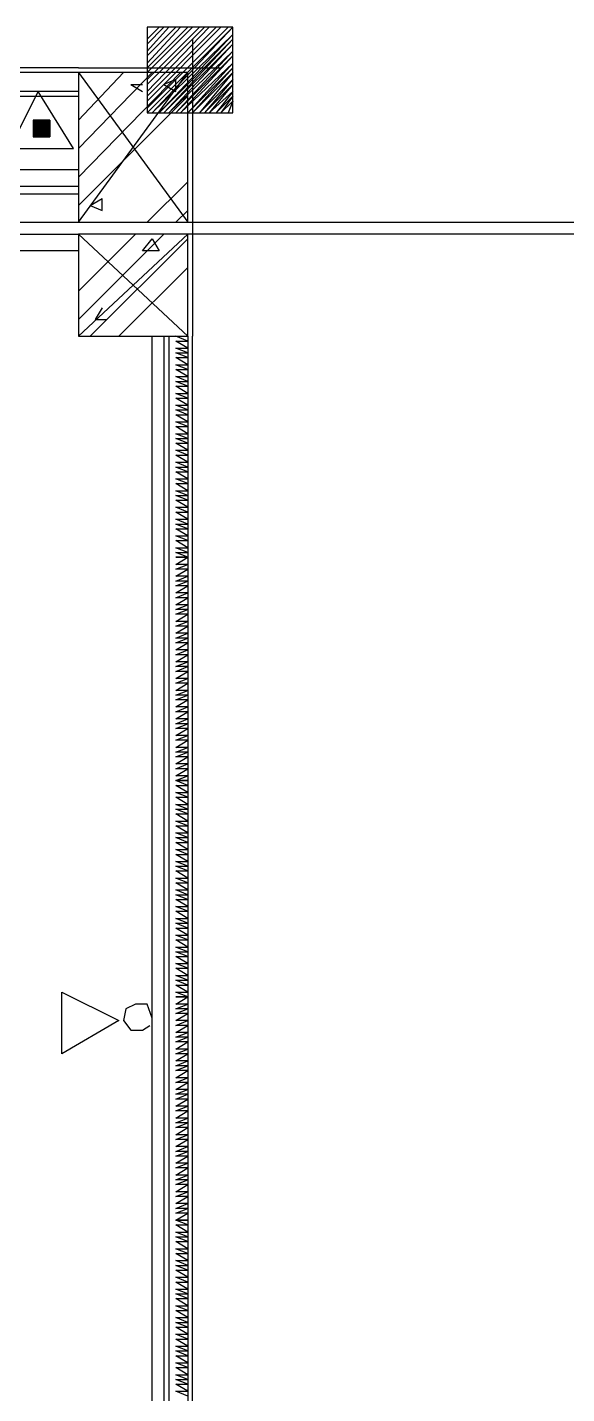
# Model space of a CAD drawing. Header units: millimetres. Extents: x 5 to 415, y 48 to 251.
# Drawn here: x 103.92 to 107.92, y 93.63 to 103.77 of the extents above; entities that cross this region are included whole.
import ezdxf

# ---------------------------------------------------------------- set-up
doc = ezdxf.new("R2010")
doc.units = ezdxf.units.MM
doc.layers.add('H', color=7, linetype='Continuous')
doc.layers.add('P', color=7, linetype='Continuous')

msp = doc.modelspace()

# ---------------------------------------------------------------- hatches: boundary and pattern name
at = {"layer": 'H', "linetype": 'Continuous'}
for points in [[(103.964, 103.046), (103.964, 103.082), (104.087, 103.082), (104.087, 103.046), (103.964, 103.046)], [(103.964, 102.993), (103.964, 103.046), (104.087, 103.046), (104.087, 102.993), (103.964, 102.993)], [(103.964, 102.958), (103.964, 102.993), (104.087, 102.993), (104.087, 102.958), (103.964, 102.958)]]:
    msp.add_hatch(color=256, dxfattribs=at).paths.add_polyline_path(points)

# ---------------------------------------------------------------- linework, layer by layer
at = {"layer": 'P'}
for points in [[(104.81, 103.681), (104.898, 103.77)], [(104.898, 103.77), (104.81, 103.681)], [(104.81, 103.681), (104.898, 103.77)], [(104.81, 103.646), (104.934, 103.77)], [(104.934, 103.77), (104.81, 103.646)], [(104.81, 103.646), (104.934, 103.77)], [(104.81, 103.593), (104.969, 103.77)], [(104.969, 103.77), (104.81, 103.593)], [(104.81, 103.593), (104.969, 103.77)], [(104.81, 103.558), (105.022, 103.77)], [(105.022, 103.77), (104.81, 103.558)], [(104.81, 103.558), (105.022, 103.77)], [(104.81, 103.505), (105.057, 103.77)], [(105.057, 103.77), (104.81, 103.505)], [(104.81, 103.505), (105.057, 103.77)], [(104.81, 103.47), (105.11, 103.77)], [(105.11, 103.77), (104.81, 103.47)], [(104.81, 103.47), (105.11, 103.77)], [(104.81, 103.434), (105.145, 103.77)], [(105.145, 103.77), (104.81, 103.434)], [(104.81, 103.434), (105.145, 103.77)], [(104.81, 103.382), (105.198, 103.77)], [(105.198, 103.77), (104.81, 103.382)], [(104.81, 103.382), (105.198, 103.77)], [(104.81, 103.346), (105.234, 103.77)], [(105.234, 103.77), (104.81, 103.346)], [(104.81, 103.346), (105.234, 103.77)], [(104.81, 103.293), (105.269, 103.77)], [(105.269, 103.77), (104.81, 103.293)], [(104.81, 103.293), (105.269, 103.77)], [(104.81, 103.258), (105.322, 103.77)], [(105.322, 103.77), (104.81, 103.258)], [(104.81, 103.258), (105.322, 103.77)], [(104.81, 103.223), (105.357, 103.77)], [(105.357, 103.77), (104.81, 103.223)], [(104.81, 103.223), (105.357, 103.77)], [(104.81, 103.17), (105.41, 103.77)], [(105.41, 103.77), (104.81, 103.17)], [(104.81, 103.17), (105.41, 103.77)], [(104.81, 103.135), (105.445, 103.77)], [(105.445, 103.77), (104.81, 103.135)], [(105.445, 103.77), (104.81, 103.77)], [(104.81, 103.77), (104.81, 103.135)], [(105.445, 103.77), (104.846, 103.135)], [(105.445, 103.135), (105.445, 103.77)], [(104.846, 103.135), (105.445, 103.717)], [(105.445, 103.717), (104.846, 103.135)], [(105.445, 103.717), (104.898, 103.135)], [(104.898, 103.135), (105.445, 103.681)], [(105.445, 103.681), (104.898, 103.135)], [(105.445, 103.681), (104.934, 103.135)], [(105.145, 103.681), (105.145, 103.223)], [(104.934, 103.135), (105.445, 103.646)], [(105.445, 103.646), (104.934, 103.135)], [(105.445, 103.646), (104.969, 103.135)], [(104.969, 103.135), (105.445, 103.593)], [(105.445, 103.593), (104.969, 103.135)], [(105.445, 103.593), (105.022, 103.135)], [(105.022, 103.135), (105.445, 103.558)], [(105.445, 103.558), (105.022, 103.135)], [(105.445, 103.558), (105.057, 103.135)], [(104.299, 103.47), (91.934, 103.47)], [(104.299, 103.47), (105.145, 103.47)], [(104.898, 103.47), (105.357, 103.47)], [(105.057, 103.135), (105.445, 103.505)], [(105.445, 103.505), (105.057, 103.135)], [(105.445, 103.505), (105.11, 103.135)], [(105.11, 103.135), (105.445, 103.47)], [(105.445, 103.47), (105.11, 103.135)], [(105.445, 103.47), (105.145, 103.135)], [(105.145, 103.47), (105.145, 102.288)], [(104.299, 103.434), (91.934, 103.434)], [(104.299, 103.434), (105.11, 102.323)], [(104.299, 102.323), (105.11, 103.434)], [(104.299, 103.082), (104.634, 103.434)], [(104.299, 102.87), (104.846, 103.434)], [(104.299, 102.658), (105.057, 103.434)], [(105.11, 103.434), (104.299, 103.434)], [(104.299, 103.434), (104.299, 102.323)], [(105.022, 103.382), (104.934, 103.346)], [(105.022, 103.293), (105.022, 103.382)], [(105.11, 102.323), (105.11, 103.434)], [(105.145, 103.135), (105.445, 103.434)], [(105.445, 103.434), (105.145, 103.135)], [(105.445, 103.434), (105.198, 103.135)], [(105.198, 103.135), (105.445, 103.382)], [(105.445, 103.382), (105.198, 103.135)], [(105.445, 103.382), (105.234, 103.135)], [(104.299, 103.293), (103.293, 103.293)], [(103.293, 103.258), (104.299, 103.258)], [(103.999, 103.293), (103.787, 102.87)], [(104.263, 102.87), (103.999, 103.293)], [(104.299, 102.447), (105.11, 103.258)], [(104.687, 103.346), (104.775, 103.346)], [(104.687, 103.346), (104.775, 103.293)], [(104.934, 103.346), (105.022, 103.293)], [(105.234, 103.135), (105.445, 103.346)], [(105.445, 103.346), (105.234, 103.135)], [(105.445, 103.346), (105.269, 103.135)], [(105.269, 103.135), (105.445, 103.293)], [(105.445, 103.293), (105.269, 103.135)], [(105.445, 103.293), (105.322, 103.135)], [(105.322, 103.135), (105.445, 103.258)], [(105.445, 103.258), (105.322, 103.135)], [(105.445, 103.258), (105.357, 103.135)], [(105.357, 103.135), (105.445, 103.223)], [(105.445, 103.223), (105.357, 103.135)], [(105.445, 103.223), (105.41, 103.135)], [(104.017, 103.082), (103.964, 103.029)], [(104.087, 103.046), (103.964, 103.082)], [(103.964, 103.082), (103.964, 103.046)], [(104.087, 103.046), (103.964, 103.082)], [(103.964, 103.082), (104.087, 103.082)], [(103.964, 103.082), (104.087, 103.082)], [(104.052, 103.082), (103.964, 103.082)], [(104.087, 103.082), (103.964, 103.082)], [(103.964, 103.082), (103.964, 103.082)], [(103.964, 103.082), (104.087, 103.082)], [(103.999, 103.082), (103.964, 103.082)], [(103.964, 103.082), (103.999, 103.082)], [(104.052, 103.082), (103.999, 103.082)], [(103.999, 103.082), (104.052, 103.082)], [(103.999, 103.082), (104.052, 103.082)], [(104.052, 103.082), (103.999, 103.082)], [(103.999, 103.082), (103.999, 103.082)], [(103.999, 103.082), (103.999, 103.082)], [(104.052, 103.082), (103.999, 103.082)], [(103.999, 103.082), (104.052, 103.082)], [(103.999, 103.082), (104.052, 103.082)], [(104.052, 103.082), (103.999, 103.082)], [(104.087, 103.064), (104.017, 103.082)], [(104.087, 103.082), (104.052, 103.082)], [(104.087, 103.082), (104.087, 103.046)], [(104.087, 102.993), (104.087, 103.064)], [(104.81, 103.135), (105.445, 103.135)], [(104.087, 103.011), (103.964, 103.046)], [(103.964, 103.046), (103.964, 103.011)], [(104.087, 103.011), (103.964, 103.046)], [(103.964, 103.046), (104.087, 103.046)], [(103.964, 103.046), (104.087, 103.046)], [(104.087, 103.046), (103.964, 103.046)], [(103.964, 103.046), (103.964, 103.046)], [(104.087, 103.046), (103.964, 103.046)], [(103.964, 103.046), (103.964, 103.046)], [(103.964, 103.046), (104.087, 103.046)], [(103.964, 103.046), (104.087, 103.046)], [(104.087, 103.046), (103.964, 103.046)], [(103.964, 103.046), (104.087, 103.046)], [(104.087, 103.046), (103.964, 103.046)], [(103.964, 103.046), (103.964, 103.046)], [(103.964, 103.046), (104.087, 103.046)], [(103.964, 103.029), (104.017, 102.958)], [(104.087, 102.958), (103.964, 103.011)], [(103.964, 103.011), (103.964, 102.958)], [(104.087, 102.958), (103.964, 103.011)], [(103.964, 103.011), (104.087, 103.011)], [(103.964, 103.011), (104.087, 103.011)], [(104.087, 103.011), (103.964, 103.011)], [(103.964, 103.011), (103.964, 103.011)], [(104.087, 103.011), (103.964, 103.011)], [(103.964, 103.011), (103.964, 103.011)], [(103.964, 103.011), (104.087, 103.011)], [(103.964, 103.011), (104.087, 103.011)], [(104.087, 103.011), (103.964, 103.011)], [(103.964, 103.011), (104.087, 103.011)], [(104.087, 103.011), (103.964, 103.011)], [(103.964, 103.011), (103.964, 103.011)], [(103.964, 103.011), (104.087, 103.011)], [(103.964, 102.958), (104.052, 102.958)], [(104.052, 102.958), (103.964, 102.958)], [(103.964, 102.958), (104.052, 102.958)], [(103.999, 102.958), (103.964, 102.958)], [(103.964, 102.958), (104.052, 102.958)], [(104.052, 102.958), (103.964, 102.958)], [(103.964, 102.958), (103.964, 102.958)], [(104.052, 102.958), (103.964, 102.958)], [(103.964, 102.958), (104.087, 102.958)], [(103.964, 102.958), (104.087, 102.958)], [(104.087, 102.958), (103.964, 102.958)], [(103.964, 102.958), (103.964, 102.958)], [(104.087, 102.958), (103.964, 102.958)], [(103.964, 102.958), (103.964, 102.958)], [(103.964, 102.958), (104.087, 102.958)], [(103.964, 102.958), (104.087, 102.958)], [(104.052, 102.958), (103.999, 102.958)], [(103.999, 102.958), (104.052, 102.958)], [(103.999, 102.958), (104.052, 102.958)], [(104.052, 102.958), (103.999, 102.958)], [(103.999, 102.958), (103.999, 102.958)], [(103.999, 102.958), (103.999, 102.958)], [(104.052, 102.958), (103.999, 102.958)], [(103.999, 102.958), (104.052, 102.958)], [(104.052, 102.958), (103.999, 102.958)], [(104.017, 102.958), (104.087, 102.993)], [(104.087, 102.958), (104.052, 102.958)], [(104.087, 103.046), (104.087, 103.011)], [(104.087, 103.011), (104.087, 102.958)], [(103.787, 102.87), (104.263, 102.87)], [(104.299, 102.711), (103.293, 102.711)], [(104.299, 102.711), (103.293, 102.711)], [(104.299, 102.588), (103.152, 102.588)], [(104.81, 102.323), (105.11, 102.623)], [(103.152, 102.535), (104.299, 102.535)], [(104.387, 102.447), (104.475, 102.5)], [(104.387, 102.447), (104.475, 102.411)], [(104.475, 102.411), (104.475, 102.5)], [(105.022, 102.323), (105.11, 102.411)], [(91.934, 102.323), (104.299, 102.323)], [(104.299, 102.323), (105.11, 102.323)], [(105.11, 102.323), (108.409, 102.323)], [(105.145, 102.323), (105.145, 101.477)], [(91.934, 102.235), (104.299, 102.235)], [(104.299, 102.235), (105.11, 101.477)], [(104.299, 101.477), (105.11, 102.235)], [(104.299, 101.812), (104.722, 102.235)], [(104.299, 101.6), (104.934, 102.235)], [(105.11, 102.235), (104.299, 102.235)], [(104.299, 102.235), (104.299, 101.477)], [(104.387, 101.477), (105.11, 102.2)], [(104.775, 102.112), (104.846, 102.2)], [(104.846, 102.2), (104.898, 102.112)], [(105.11, 101.477), (105.11, 102.235)], [(108.409, 102.235), (105.11, 102.235)], [(104.299, 102.112), (91.934, 102.112)], [(104.898, 102.112), (104.775, 102.112)], [(104.599, 101.477), (105.11, 101.988)], [(104.475, 101.688), (104.422, 101.6)], [(104.422, 101.6), (104.51, 101.6)], [(104.299, 101.477), (105.11, 101.477)], [(104.846, 87.418), (104.846, 101.477)], [(104.846, 87.418), (104.846, 101.477)], [(104.934, 101.477), (104.934, 87.418)], [(104.969, 101.477), (104.969, 87.418)], [(105.11, 101.441), (105.022, 101.477)], [(105.11, 101.388), (105.022, 101.441)], [(105.022, 101.441), (105.11, 101.441)], [(105.11, 101.477), (105.11, 87.418)], [(105.145, 87.418), (105.145, 101.477)], [(105.11, 101.353), (105.022, 101.388)], [(105.022, 101.388), (105.11, 101.388)], [(105.11, 101.318), (105.022, 101.353)], [(105.022, 101.353), (105.11, 101.353)], [(105.11, 101.265), (105.022, 101.318)], [(105.022, 101.318), (105.11, 101.318)], [(105.11, 101.23), (105.022, 101.265)], [(105.022, 101.265), (105.11, 101.265)], [(105.11, 101.177), (105.022, 101.23)], [(105.022, 101.23), (105.11, 101.23)], [(105.11, 101.141), (105.022, 101.177)], [(105.022, 101.177), (105.11, 101.177)], [(105.11, 101.106), (105.022, 101.141)], [(105.022, 101.141), (105.11, 101.141)], [(105.11, 101.053), (105.022, 101.106)], [(105.022, 101.106), (105.11, 101.106)], [(105.11, 101.018), (105.022, 101.053)], [(105.022, 101.053), (105.11, 101.053)], [(105.11, 100.965), (105.022, 101.018)], [(105.022, 101.018), (105.11, 101.018)], [(105.11, 100.93), (105.022, 100.965)], [(105.022, 100.965), (105.11, 100.965)], [(105.11, 100.894), (105.022, 100.93)], [(105.022, 100.93), (105.11, 100.93)], [(105.11, 100.842), (105.022, 100.894)], [(105.022, 100.894), (105.11, 100.894)], [(105.11, 100.806), (105.022, 100.842)], [(105.022, 100.842), (105.11, 100.842)], [(105.11, 100.753), (105.022, 100.806)], [(105.022, 100.806), (105.11, 100.806)], [(105.11, 100.718), (105.022, 100.753)], [(105.022, 100.753), (105.11, 100.753)], [(105.11, 100.683), (105.022, 100.718)], [(105.022, 100.718), (105.11, 100.718)], [(105.11, 100.63), (105.022, 100.683)], [(105.022, 100.683), (105.11, 100.683)], [(105.11, 100.595), (105.022, 100.63)], [(105.022, 100.63), (105.11, 100.63)], [(105.11, 100.542), (105.022, 100.595)], [(105.022, 100.595), (105.11, 100.595)], [(105.11, 100.506), (105.022, 100.542)], [(105.022, 100.542), (105.11, 100.542)], [(105.11, 100.471), (105.022, 100.506)], [(105.022, 100.506), (105.11, 100.506)], [(105.11, 100.418), (105.022, 100.471)], [(105.022, 100.471), (105.11, 100.471)], [(105.11, 100.383), (105.022, 100.418)], [(105.022, 100.418), (105.11, 100.418)], [(105.11, 100.33), (105.022, 100.383)], [(105.022, 100.383), (105.11, 100.383)], [(105.11, 100.295), (105.022, 100.33)], [(105.022, 100.33), (105.11, 100.33)], [(105.11, 100.259), (105.022, 100.295)], [(105.022, 100.295), (105.11, 100.295)], [(105.11, 100.207), (105.022, 100.259)], [(105.022, 100.259), (105.11, 100.259)], [(105.11, 100.171), (105.022, 100.207)], [(105.022, 100.207), (105.11, 100.207)], [(105.11, 100.118), (105.022, 100.171)], [(105.022, 100.171), (105.11, 100.171)], [(105.11, 100.083), (105.022, 100.118)], [(105.022, 100.118), (105.11, 100.118)], [(105.11, 100.048), (105.022, 100.083)], [(105.022, 100.083), (105.11, 100.083)], [(105.11, 99.995), (105.022, 100.048)], [(105.022, 100.048), (105.11, 100.048)], [(105.11, 99.96), (105.022, 99.995)], [(105.022, 99.995), (105.11, 99.995)], [(105.11, 99.907), (105.022, 99.96)], [(105.022, 99.96), (105.11, 99.96)], [(105.11, 99.871), (105.022, 99.907)], [(105.022, 99.907), (105.11, 99.907)], [(105.11, 99.836), (105.022, 99.871)], [(105.022, 99.871), (105.11, 99.871)], [(105.022, 99.783), (105.11, 99.836)], [(105.11, 99.836), (105.022, 99.836)], [(105.022, 99.836), (105.11, 99.836)], [(105.022, 99.748), (105.11, 99.783)], [(105.11, 99.783), (105.022, 99.783)], [(105.022, 99.695), (105.11, 99.748)], [(105.11, 99.748), (105.022, 99.748)], [(105.022, 99.66), (105.11, 99.695)], [(105.11, 99.695), (105.022, 99.695)], [(105.022, 99.624), (105.11, 99.66)], [(105.11, 99.66), (105.022, 99.66)], [(105.022, 99.572), (105.11, 99.624)], [(105.11, 99.624), (105.022, 99.624)], [(105.022, 99.536), (105.11, 99.572)], [(105.11, 99.572), (105.022, 99.572)], [(105.022, 99.483), (105.11, 99.536)], [(105.11, 99.536), (105.022, 99.536)], [(105.022, 99.448), (105.11, 99.483)], [(105.11, 99.483), (105.022, 99.483)], [(105.022, 99.413), (105.11, 99.448)], [(105.11, 99.448), (105.022, 99.448)], [(105.022, 99.36), (105.11, 99.413)], [(105.11, 99.413), (105.022, 99.413)], [(105.022, 99.325), (105.11, 99.36)], [(105.11, 99.36), (105.022, 99.36)], [(105.022, 99.272), (105.11, 99.325)], [(105.11, 99.325), (105.022, 99.325)], [(105.022, 99.236), (105.11, 99.272)], [(105.11, 99.272), (105.022, 99.272)], [(105.022, 99.201), (105.11, 99.236)], [(105.11, 99.236), (105.022, 99.236)], [(105.022, 99.148), (105.11, 99.201)], [(105.11, 99.201), (105.022, 99.201)], [(105.022, 99.113), (105.11, 99.148)], [(105.11, 99.148), (105.022, 99.148)], [(105.022, 99.06), (105.11, 99.113)], [(105.11, 99.113), (105.022, 99.113)], [(105.022, 99.025), (105.11, 99.06)], [(105.11, 99.06), (105.022, 99.06)], [(105.022, 98.989), (105.11, 99.025)], [(105.11, 99.025), (105.022, 99.025)], [(105.022, 98.937), (105.11, 98.989)], [(105.11, 98.989), (105.022, 98.989)], [(105.022, 98.901), (105.11, 98.937)], [(105.11, 98.937), (105.022, 98.937)], [(105.022, 98.848), (105.11, 98.901)], [(105.11, 98.901), (105.022, 98.901)], [(105.022, 98.813), (105.11, 98.848)], [(105.11, 98.848), (105.022, 98.848)], [(105.022, 98.778), (105.11, 98.813)], [(105.11, 98.813), (105.022, 98.813)], [(105.022, 98.725), (105.11, 98.778)], [(105.11, 98.778), (105.022, 98.778)], [(105.022, 98.69), (105.11, 98.725)], [(105.11, 98.725), (105.022, 98.725)], [(105.022, 98.637), (105.11, 98.69)], [(105.11, 98.69), (105.022, 98.69)], [(105.022, 98.601), (105.11, 98.637)], [(105.11, 98.637), (105.022, 98.637)], [(105.022, 98.566), (105.11, 98.601)], [(105.11, 98.601), (105.022, 98.601)], [(105.022, 98.513), (105.11, 98.566)], [(105.11, 98.566), (105.022, 98.566)], [(105.022, 98.478), (105.11, 98.513)], [(105.11, 98.513), (105.022, 98.513)], [(105.022, 98.425), (105.11, 98.478)], [(105.11, 98.478), (105.022, 98.478)], [(105.022, 98.39), (105.11, 98.425)], [(105.11, 98.425), (105.022, 98.425)], [(105.022, 98.354), (105.11, 98.39)], [(105.11, 98.39), (105.022, 98.39)], [(105.022, 98.302), (105.11, 98.354)], [(105.11, 98.354), (105.022, 98.354)], [(105.022, 98.266), (105.11, 98.302)], [(105.11, 98.302), (105.022, 98.302)], [(105.022, 98.213), (105.11, 98.266)], [(105.11, 98.266), (105.022, 98.266)], [(105.022, 98.178), (105.11, 98.213)], [(105.11, 98.213), (105.022, 98.213)], [(105.11, 98.143), (105.022, 98.178)], [(105.022, 98.178), (105.11, 98.178)], [(105.11, 98.178), (105.022, 98.178)], [(105.11, 98.09), (105.022, 98.143)], [(105.022, 98.143), (105.11, 98.143)], [(105.11, 98.055), (105.022, 98.09)], [(105.022, 98.09), (105.11, 98.09)], [(105.11, 98.002), (105.022, 98.055)], [(105.022, 98.055), (105.11, 98.055)], [(105.11, 97.966), (105.022, 98.002)], [(105.022, 98.002), (105.11, 98.002)], [(105.11, 97.931), (105.022, 97.966)], [(105.022, 97.966), (105.11, 97.966)], [(105.11, 97.878), (105.022, 97.931)], [(105.022, 97.931), (105.11, 97.931)], [(105.11, 97.843), (105.022, 97.878)], [(105.022, 97.878), (105.11, 97.878)], [(105.11, 97.79), (105.022, 97.843)], [(105.022, 97.843), (105.11, 97.843)], [(105.11, 97.755), (105.022, 97.79)], [(105.022, 97.79), (105.11, 97.79)], [(105.11, 97.719), (105.022, 97.755)], [(105.022, 97.755), (105.11, 97.755)], [(105.11, 97.667), (105.022, 97.719)], [(105.022, 97.719), (105.11, 97.719)], [(105.11, 97.631), (105.022, 97.667)], [(105.022, 97.667), (105.11, 97.667)], [(105.11, 97.578), (105.022, 97.631)], [(105.022, 97.631), (105.11, 97.631)], [(105.11, 97.543), (105.022, 97.578)], [(105.022, 97.578), (105.11, 97.578)], [(105.11, 97.508), (105.022, 97.543)], [(105.022, 97.543), (105.11, 97.543)], [(105.11, 97.455), (105.022, 97.508)], [(105.022, 97.508), (105.11, 97.508)], [(105.11, 97.42), (105.022, 97.455)], [(105.022, 97.455), (105.11, 97.455)], [(105.11, 97.367), (105.022, 97.42)], [(105.022, 97.42), (105.11, 97.42)], [(105.11, 97.331), (105.022, 97.367)], [(105.022, 97.367), (105.11, 97.367)], [(105.11, 97.296), (105.022, 97.331)], [(105.022, 97.331), (105.11, 97.331)], [(105.11, 97.243), (105.022, 97.296)], [(105.022, 97.296), (105.11, 97.296)], [(105.11, 97.208), (105.022, 97.243)], [(105.022, 97.243), (105.11, 97.243)], [(105.11, 97.155), (105.022, 97.208)], [(105.022, 97.208), (105.11, 97.208)], [(105.11, 97.12), (105.022, 97.155)], [(105.022, 97.155), (105.11, 97.155)], [(105.11, 97.084), (105.022, 97.12)], [(105.022, 97.12), (105.11, 97.12)], [(105.11, 97.032), (105.022, 97.084)], [(105.022, 97.084), (105.11, 97.084)], [(105.11, 96.996), (105.022, 97.032)], [(105.022, 97.032), (105.11, 97.032)], [(105.11, 96.943), (105.022, 96.996)], [(105.022, 96.996), (105.11, 96.996)], [(105.11, 96.908), (105.022, 96.943)], [(105.022, 96.943), (105.11, 96.943)], [(105.11, 96.873), (105.022, 96.908)], [(105.022, 96.908), (105.11, 96.908)], [(105.11, 96.82), (105.022, 96.873)], [(105.022, 96.873), (105.11, 96.873)], [(105.11, 96.785), (105.022, 96.82)], [(105.022, 96.82), (105.11, 96.82)], [(105.11, 96.732), (105.022, 96.785)], [(105.022, 96.785), (105.11, 96.785)], [(105.11, 96.696), (105.022, 96.732)], [(105.022, 96.732), (105.11, 96.732)], [(105.11, 96.661), (105.022, 96.696)], [(105.022, 96.696), (105.11, 96.696)], [(105.11, 96.608), (105.022, 96.661)], [(105.022, 96.661), (105.11, 96.661)], [(104.175, 96.15), (104.175, 96.608)], [(104.175, 96.608), (104.599, 96.397)], [(105.11, 96.573), (105.022, 96.608)], [(105.022, 96.608), (105.11, 96.608)], [(105.022, 96.52), (105.11, 96.573)], [(105.11, 96.573), (105.022, 96.573)], [(105.022, 96.573), (105.11, 96.573)], [(104.652, 96.485), (104.634, 96.397)], [(104.722, 96.52), (104.652, 96.485)], [(104.81, 96.52), (104.722, 96.52)], [(104.846, 96.414), (104.81, 96.52)], [(105.022, 96.485), (105.11, 96.52)], [(105.11, 96.52), (105.022, 96.52)], [(105.022, 96.449), (105.11, 96.485)], [(105.11, 96.485), (105.022, 96.485)], [(104.599, 96.397), (104.175, 96.15)], [(104.634, 96.397), (104.687, 96.326)], [(104.775, 96.326), (104.828, 96.361)], [(105.022, 96.397), (105.11, 96.449)], [(105.11, 96.449), (105.022, 96.449)], [(105.022, 96.361), (105.11, 96.397)], [(105.11, 96.397), (105.022, 96.397)], [(105.022, 96.308), (105.11, 96.361)], [(105.11, 96.361), (105.022, 96.361)], [(104.687, 96.326), (104.775, 96.326)], [(105.022, 96.273), (105.11, 96.308)], [(105.11, 96.308), (105.022, 96.308)], [(105.022, 96.238), (105.11, 96.273)], [(105.11, 96.273), (105.022, 96.273)], [(105.022, 96.185), (105.11, 96.238)], [(105.11, 96.238), (105.022, 96.238)], [(105.022, 96.15), (105.11, 96.185)], [(105.11, 96.185), (105.022, 96.185)], [(105.022, 96.097), (105.11, 96.15)], [(105.11, 96.15), (105.022, 96.15)], [(105.022, 96.061), (105.11, 96.097)], [(105.11, 96.097), (105.022, 96.097)], [(105.022, 96.026), (105.11, 96.061)], [(105.11, 96.061), (105.022, 96.061)], [(105.022, 95.973), (105.11, 96.026)], [(105.11, 96.026), (105.022, 96.026)], [(105.022, 95.938), (105.11, 95.973)], [(105.11, 95.973), (105.022, 95.973)], [(105.022, 95.885), (105.11, 95.938)], [(105.11, 95.938), (105.022, 95.938)], [(105.022, 95.85), (105.11, 95.885)], [(105.11, 95.885), (105.022, 95.885)], [(105.022, 95.814), (105.11, 95.85)], [(105.11, 95.85), (105.022, 95.85)], [(105.022, 95.762), (105.11, 95.814)], [(105.11, 95.814), (105.022, 95.814)], [(105.022, 95.726), (105.11, 95.762)], [(105.11, 95.762), (105.022, 95.762)], [(105.022, 95.673), (105.11, 95.726)], [(105.11, 95.726), (105.022, 95.726)], [(105.022, 95.638), (105.11, 95.673)], [(105.11, 95.673), (105.022, 95.673)], [(105.022, 95.603), (105.11, 95.638)], [(105.11, 95.638), (105.022, 95.638)], [(105.022, 95.55), (105.11, 95.603)], [(105.11, 95.603), (105.022, 95.603)], [(105.022, 95.515), (105.11, 95.55)], [(105.11, 95.55), (105.022, 95.55)], [(105.022, 95.462), (105.11, 95.515)], [(105.11, 95.515), (105.022, 95.515)], [(105.022, 95.426), (105.11, 95.462)], [(105.11, 95.462), (105.022, 95.462)], [(105.022, 95.391), (105.11, 95.426)], [(105.11, 95.426), (105.022, 95.426)], [(105.022, 95.338), (105.11, 95.391)], [(105.11, 95.391), (105.022, 95.391)], [(105.022, 95.303), (105.11, 95.338)], [(105.11, 95.338), (105.022, 95.338)], [(105.022, 95.25), (105.11, 95.303)], [(105.11, 95.303), (105.022, 95.303)], [(105.022, 95.215), (105.11, 95.25)], [(105.11, 95.25), (105.022, 95.25)], [(105.022, 95.179), (105.11, 95.215)], [(105.11, 95.215), (105.022, 95.215)], [(105.022, 95.127), (105.11, 95.179)], [(105.11, 95.179), (105.022, 95.179)], [(105.022, 95.091), (105.11, 95.127)], [(105.11, 95.127), (105.022, 95.127)], [(105.022, 95.038), (105.11, 95.091)], [(105.11, 95.091), (105.022, 95.091)], [(105.022, 95.003), (105.11, 95.038)], [(105.11, 95.038), (105.022, 95.038)], [(105.022, 94.968), (105.11, 95.003)], [(105.11, 95.003), (105.022, 95.003)], [(105.022, 94.915), (105.11, 94.968)], [(105.11, 94.968), (105.022, 94.968)], [(105.11, 94.88), (105.022, 94.915)], [(105.022, 94.915), (105.11, 94.915)], [(105.11, 94.915), (105.022, 94.915)], [(105.11, 94.827), (105.022, 94.88)], [(105.022, 94.88), (105.11, 94.88)], [(105.11, 94.791), (105.022, 94.827)], [(105.022, 94.827), (105.11, 94.827)], [(105.11, 94.756), (105.022, 94.791)], [(105.022, 94.791), (105.11, 94.791)], [(105.11, 94.703), (105.022, 94.756)], [(105.022, 94.756), (105.11, 94.756)], [(105.11, 94.668), (105.022, 94.703)], [(105.022, 94.703), (105.11, 94.703)], [(105.11, 94.615), (105.022, 94.668)], [(105.022, 94.668), (105.11, 94.668)], [(105.11, 94.58), (105.022, 94.615)], [(105.022, 94.615), (105.11, 94.615)], [(105.11, 94.544), (105.022, 94.58)], [(105.022, 94.58), (105.11, 94.58)], [(105.11, 94.492), (105.022, 94.544)], [(105.022, 94.544), (105.11, 94.544)], [(105.11, 94.456), (105.022, 94.492)], [(105.022, 94.492), (105.11, 94.492)], [(105.11, 94.403), (105.022, 94.456)], [(105.022, 94.456), (105.11, 94.456)], [(105.11, 94.368), (105.022, 94.403)], [(105.022, 94.403), (105.11, 94.403)], [(105.11, 94.333), (105.022, 94.368)], [(105.022, 94.368), (105.11, 94.368)], [(105.11, 94.28), (105.022, 94.333)], [(105.022, 94.333), (105.11, 94.333)], [(105.11, 94.245), (105.022, 94.28)], [(105.022, 94.28), (105.11, 94.28)], [(105.11, 94.192), (105.022, 94.245)], [(105.022, 94.245), (105.11, 94.245)], [(105.11, 94.156), (105.022, 94.192)], [(105.022, 94.192), (105.11, 94.192)], [(105.11, 94.121), (105.022, 94.156)], [(105.022, 94.156), (105.11, 94.156)], [(105.11, 94.068), (105.022, 94.121)], [(105.022, 94.121), (105.11, 94.121)], [(105.11, 94.033), (105.022, 94.068)], [(105.022, 94.068), (105.11, 94.068)], [(105.11, 93.98), (105.022, 94.033)], [(105.022, 94.033), (105.11, 94.033)], [(105.11, 93.945), (105.022, 93.98)], [(105.022, 93.98), (105.11, 93.98)], [(105.11, 93.909), (105.022, 93.945)], [(105.022, 93.945), (105.11, 93.945)], [(105.11, 93.857), (105.022, 93.909)], [(105.022, 93.909), (105.11, 93.909)], [(105.11, 93.821), (105.022, 93.857)], [(105.022, 93.857), (105.11, 93.857)], [(105.11, 93.768), (105.022, 93.821)], [(105.022, 93.821), (105.11, 93.821)], [(105.11, 93.733), (105.022, 93.768)], [(105.022, 93.768), (105.11, 93.768)], [(105.11, 93.698), (105.022, 93.733)], [(105.022, 93.733), (105.11, 93.733)], [(105.11, 93.645), (105.022, 93.698)], [(105.022, 93.698), (105.11, 93.698)], [(105.11, 93.61), (105.022, 93.645)], [(105.022, 93.645), (105.11, 93.645)]]:
    msp.add_lwpolyline(points, dxfattribs=at)

doc.saveas('drawing.dxf')
